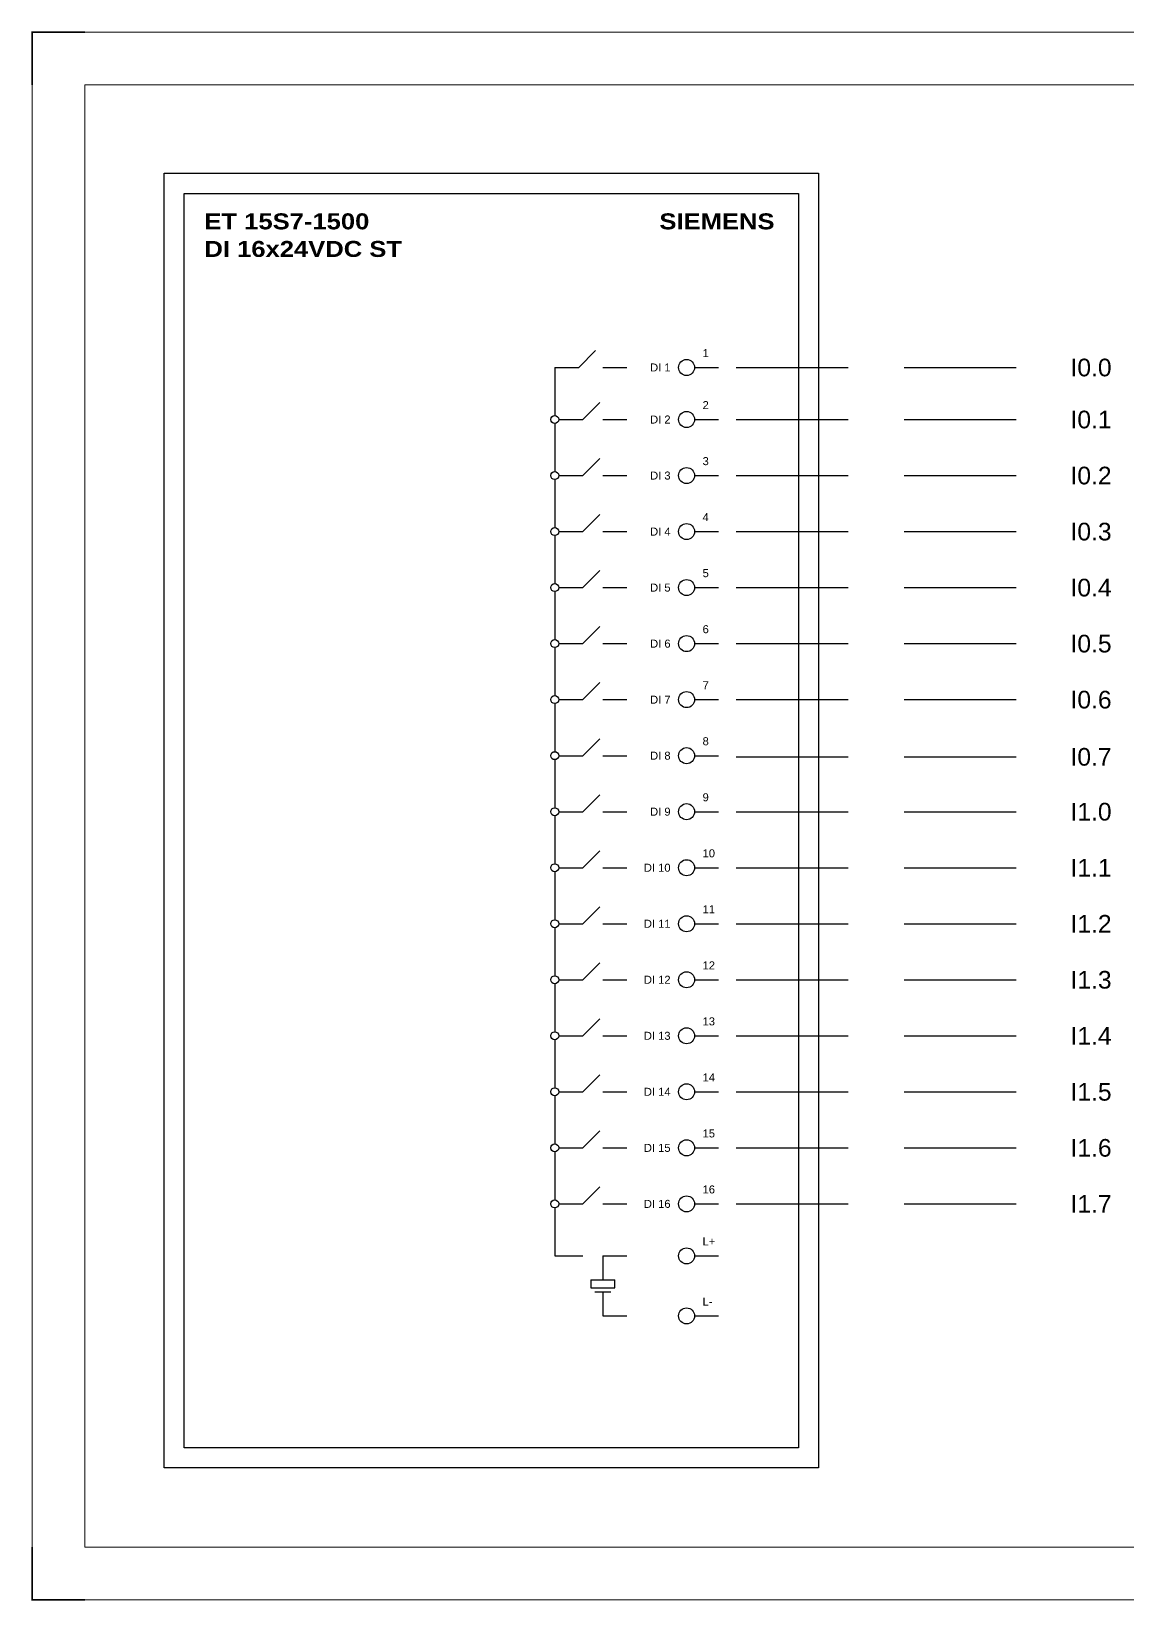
# Model space of a CAD drawing. Header units: centimetres. Extents: x -6233 to 67854, y 107 to 55669.
# Drawn here: x 110 to 3217, y 47160 to 51604 of the extents above; entities that cross this region are included whole.
import ezdxf
from ezdxf.enums import TextEntityAlignment as Align

# ---------------------------------------------------------------- set-up
doc = ezdxf.new("R2010")
doc.units = ezdxf.units.CM
doc.header["$LTSCALE"] = 25.4
doc.linetypes.add('HIDDEN', pattern=[0.375, 0.25, -0.125])
doc.layers.add('Etiket-Line-L', color=7, linetype='Continuous')
doc.layers.add('EtIket-Line-S', color=2, linetype='Continuous')
doc.styles.add('Bold', font='ariblk.ttf', dxfattribs={"height": 25.4})
doc.styles.get("Standard").update_dxf_attribs({"font": 'arial.ttf', "height": 25.4})

# ---------------------------------------------------------------- blocks, each defined once
blk = doc.blocks.new('x5 Out Line')
at = {"const_width": 0.3}
for points in [[(9.65, 286.71), (0, 286.71), (0, 277.06)], [(0, 9.65), (0, 0), (9.65, 0)]]:
    blk.add_lwpolyline(points, dxfattribs=at)
at = {"lineweight": 15}
blk.add_lwpolyline([(395.8, 9.65), (395.8, 277.06), (9.65, 277.06), (9.65, 9.65)], close=True, dxfattribs=at)
at = {"layer": 'EtIket-Line-S', "lineweight": 9, "ltscale": 0.5}
blk.add_lwpolyline([(0, 0), (405.45, 0), (405.45, 286.71), (0, 286.71)], close=True, dxfattribs=at)

msp = doc.modelspace()

# ---------------------------------------------------------------- linework, layer by layer
at = {"ltscale": 50}
for p, q in [((1661.1, 50651.9), (1709.2, 50700)), ((1593.1, 50651.9), (1661.1, 50651.9)), ((1593.1, 50651.9), (1593.1, 50515.9)), ((1729.1, 50651.9), (1797.1, 50651.9)), ((1672.5, 50504.6), (1720.6, 50552.6)), ((1593.1, 50493.2), (1593.1, 50357.2)), ((1604.5, 50504.6), (1672.5, 50504.6)), ((1729.1, 50504.6), (1797.1, 50504.6)), ((1672.5, 50345.9), (1720.6, 50394)), ((1593.1, 50334.6), (1593.1, 50198.6)), ((1604.5, 50345.9), (1672.5, 50345.9)), ((1729.1, 50345.9), (1797.1, 50345.9)), ((1672.5, 50187.2), (1720.6, 50235.3)), ((1593.1, 50175.9), (1593.1, 50039.9)), ((1604.5, 50187.2), (1672.5, 50187.2)), ((1729.1, 50187.2), (1797.1, 50187.2)), ((1672.5, 50028.6), (1720.6, 50076.7)), ((1593.1, 50017.3), (1593.1, 49881.3)), ((1604.5, 50028.6), (1672.5, 50028.6)), ((1729.1, 50028.6), (1797.1, 50028.6)), ((1672.5, 49869.9), (1720.6, 49918)), ((1604.5, 49869.9), (1672.5, 49869.9)), ((1729.1, 49869.9), (1797.1, 49869.9)), ((1593.1, 49858.6), (1593.1, 49722.6)), ((1672.5, 49711.3), (1720.6, 49759.4)), ((1593.1, 49699.9), (1593.1, 49563.9)), ((1604.5, 49711.3), (1672.5, 49711.3)), ((1729.1, 49711.3), (1797.1, 49711.3)), ((1672.5, 49552.6), (1720.6, 49600.7)), ((1604.5, 49552.6), (1672.5, 49552.6)), ((1729.1, 49552.6), (1797.1, 49552.6)), ((1593.1, 49541.3), (1593.1, 49405.3)), ((1672.5, 49394), (1720.6, 49442)), ((1593.1, 49382.6), (1593.1, 49246.6)), ((1604.5, 49394), (1672.5, 49394)), ((1729.1, 49394), (1797.1, 49394)), ((1672.5, 49235.3), (1720.6, 49283.4)), ((1593.1, 49224), (1593.1, 49088)), ((1604.5, 49235.3), (1672.5, 49235.3)), ((1729.1, 49235.3), (1797.1, 49235.3)), ((1672.5, 49076.6), (1720.6, 49124.7)), ((1593.1, 49065.3), (1593.1, 48929.3)), ((1604.5, 49076.6), (1672.5, 49076.6)), ((1729.1, 49076.6), (1797.1, 49076.6)), ((1672.5, 48918), (1720.6, 48966.1)), ((1593.1, 48906.6), (1593.1, 48770.7)), ((1604.5, 48918), (1672.5, 48918)), ((1729.1, 48918), (1797.1, 48918)), ((1672.5, 48759.3), (1720.6, 48807.4)), ((1604.5, 48759.3), (1672.5, 48759.3)), ((1729.1, 48759.3), (1797.1, 48759.3)), ((1593.1, 48748), (1593.1, 48612)), ((1672.5, 48600.7), (1720.6, 48648.7)), ((1593.1, 48589.3), (1593.1, 48453.3)), ((1604.5, 48600.7), (1672.5, 48600.7)), ((1729.1, 48600.7), (1797.1, 48600.7)), ((1672.5, 48442), (1720.6, 48490.1)), ((1604.5, 48442), (1672.5, 48442)), ((1729.1, 48442), (1797.1, 48442)), ((1593.1, 48430.7), (1593.1, 48294.7)), ((1672.5, 48283.3), (1720.6, 48331.4)), ((1593.1, 48272), (1593.1, 48136)), ((1604.5, 48283.3), (1672.5, 48283.3)), ((1729.1, 48283.3), (1797.1, 48283.3)), ((1593.1, 48136), (1672.5, 48136)), ((1729.1, 48136), (1797.1, 48136)), ((1729.1, 48136), (1729.1, 48068)), ((1695.1, 48068), (1763.1, 48068)), ((1695.1, 48068), (1695.1, 48045.6)), ((1695.1, 48045.6), (1763.1, 48045.6)), ((1763.1, 48045.6), (1763.1, 48068)), ((1706.5, 48034), (1751.8, 48034)), ((1729.1, 48034), (1729.1, 47966)), ((1729.1, 47966), (1797.1, 47966))]:
    msp.add_line(p, q, dxfattribs=at)
at = {"color": 6, "ltscale": 50}
for p, q in [((1989.5, 50651.9), (2057.5, 50651.9)), ((1989.5, 50504.6), (2057.5, 50504.6)), ((1989.5, 50345.9), (2057.5, 50345.9)), ((1989.5, 50187.2), (2057.5, 50187.2)), ((1989.5, 50028.6), (2057.5, 50028.6)), ((1989.5, 49869.9), (2057.5, 49869.9)), ((1989.5, 49711.3), (2057.5, 49711.3)), ((1989.5, 49552.6), (2057.5, 49552.6)), ((1989.5, 49394), (2057.5, 49394)), ((1989.5, 49235.3), (2057.5, 49235.3)), ((1989.5, 49076.6), (2057.5, 49076.6)), ((1989.5, 48918), (2057.5, 48918)), ((1989.5, 48759.3), (2057.5, 48759.3)), ((1989.5, 48600.7), (2057.5, 48600.7)), ((1989.5, 48442), (2057.5, 48442)), ((1989.5, 48283.3), (2057.5, 48283.3)), ((1989.5, 48136), (2057.5, 48136)), ((1989.5, 47966), (2057.5, 47966))]:
    msp.add_line(p, q, dxfattribs=at)
at = {"color": 146, "linetype": 'HIDDEN', "ltscale": 50, "true_color": 0x105689}
for p, q in [((2107.5, 50651.9), (2954.9, 50651.9)), ((2107.5, 50504.6), (2954.9, 50504.6)), ((2107.5, 50345.9), (2954.9, 50345.9)), ((2107.5, 50187.2), (2954.9, 50187.2)), ((2107.5, 50028.6), (2954.9, 50028.6)), ((2107.5, 49869.9), (2954.9, 49869.9)), ((2107.5, 49711.3), (2954.9, 49711.3)), ((2107.5, 49549.4), (2954.9, 49549.4)), ((2107.5, 49394), (2954.9, 49394)), ((2107.5, 49235.3), (2954.9, 49235.3)), ((2107.5, 49076.6), (2954.9, 49076.6)), ((2107.5, 48918), (2954.9, 48918)), ((2107.5, 48759.3), (2954.9, 48759.3)), ((2107.5, 48600.7), (2954.9, 48600.7)), ((2107.5, 48442), (2954.9, 48442)), ((2107.5, 48283.3), (2954.9, 48283.3))]:
    msp.add_line(p, q, dxfattribs=at)
at = {"ltscale": 50}
msp.add_lwpolyline([(486.1, 51201.8), (2340.8, 51201.8), (2340.8, 47535.9), (486.1, 47535.9)], close=True, dxfattribs=at)
at = {"color": 6, "ltscale": 50}
msp.add_lwpolyline([(542.8, 51145.1), (2284.1, 51145.1), (2284.1, 47592.6), (542.8, 47592.6)], close=True, dxfattribs=at)
at = {"color": 6, "ltscale": 500}
for centre in [(1966.8, 50651.9), (1966.8, 50504.6), (1966.8, 50345.9), (1966.8, 50187.2), (1966.8, 50028.6), (1966.8, 49869.9), (1966.8, 49711.3), (1966.8, 49552.6), (1966.8, 49394), (1966.8, 49235.3), (1966.8, 49076.6), (1966.8, 48918), (1966.8, 48759.3), (1966.8, 48600.7), (1966.8, 48442), (1966.8, 48283.3), (1966.8, 48136), (1966.8, 47966)]:
    msp.add_circle(centre, 22.7, dxfattribs=at)
at = {"ltscale": 500}
for centre in [(1593.1, 50504.6), (1593.1, 50345.9), (1593.1, 50187.2), (1593.1, 50028.6), (1593.1, 49869.9), (1593.1, 49711.3), (1593.1, 49552.6), (1593.1, 49394), (1593.1, 49235.3), (1593.1, 49076.6), (1593.1, 48918), (1593.1, 48759.3), (1593.1, 48600.7), (1593.1, 48442), (1593.1, 48283.3)]:
    msp.add_circle(centre, 11.3, dxfattribs=at)

# ---------------------------------------------------------------- block references
at = {"layer": 'Etiket-Line-L', "lineweight": 0, "xscale": 15.48351216233742, "yscale": 15.48351216233742, "zscale": 15.48351216233742}
msp.add_blockref('x5 Out Line', (112.3, 47162.1), dxfattribs=at)

# ---------------------------------------------------------------- texts
at = {"ltscale": 500, "style": 'Bold'}
for s, p in [('ET 15S7-1500', (600.4, 51088.4)), ('DI 16x24VDC ST', (600.4, 51010.3))]:
    msp.add_text(s, height=45.331, dxfattribs=at).set_placement(p, align=Align.TOP_LEFT)
msp.add_text('SIEMENS', height=45.33, dxfattribs=at).set_placement((2216.1, 51088.4), align=Align.TOP_RIGHT)
at = {"ltscale": 500}
for s, p in [('DI 1', (1921.5, 50651.9)), ('DI 2', (1921.5, 50504.6)), ('DI 3', (1921.5, 50345.9)), ('DI 4', (1921.5, 50187.2)), ('DI 5', (1921.5, 50028.6)), ('DI 6', (1921.5, 49869.9)), ('DI 7', (1921.5, 49711.3)), ('DI 8', (1921.5, 49552.6)), ('DI 9', (1921.5, 49394)), ('DI 10', (1921.5, 49235.3)), ('DI 11', (1921.5, 49076.6)), ('DI 12', (1921.5, 48918)), ('DI 13', (1921.5, 48759.3)), ('DI 14', (1921.5, 48600.7)), ('DI 15', (1921.5, 48442)), ('DI 16', (1921.5, 48283.3))]:
    msp.add_text(s, height=22.67, dxfattribs=at).set_placement(p, align=Align.MIDDLE_RIGHT)
for s, height, p in [('1', 22.7, (2012.2, 50674.6)), ('2', 22.7, (2012.2, 50527.2)), ('3', 22.7, (2012.2, 50368.6)), ('4', 22.7, (2012.2, 50209.9)), ('5', 22.7, (2012.2, 50051.3)), ('6', 22.7, (2012.2, 49892.6)), ('7', 22.7, (2012.2, 49733.9)), ('8', 22.7, (2012.2, 49575.3)), ('9', 22.7, (2012.2, 49416.6)), ('10', 22.67, (2012.2, 49258)), ('11', 22.67, (2012.2, 49099.3)), ('12', 22.67, (2012.2, 48940.6)), ('13', 22.67, (2012.2, 48782)), ('14', 22.67, (2012.2, 48623.3)), ('15', 22.67, (2012.2, 48464.7)), ('16', 22.67, (2012.2, 48306)), ('L+', 22.67, (2012.2, 48158.7)), ('L-', 22.67, (2012.2, 47988.7))]:
    msp.add_text(s, height=height, dxfattribs=at).set_placement(p, align=Align.BOTTOM_LEFT)
for s, p in [('I0.0', (3054.9, 50651.9)), ('I0.1', (3054.9, 50504.6)), ('I0.2', (3054.9, 50345.9)), ('I0.3', (3054.9, 50187.2)), ('I0.4', (3054.9, 50028.6)), ('I0.5', (3054.9, 49869.9)), ('I0.6', (3054.9, 49711.3)), ('I0.7', (3054.9, 49549.4)), ('I1.0', (3054.9, 49394)), ('I1.1', (3054.9, 49235.3)), ('I1.2', (3054.9, 49076.6)), ('I1.3', (3054.9, 48918)), ('I1.4', (3054.9, 48759.3)), ('I1.5', (3054.9, 48600.7)), ('I1.6', (3054.9, 48442)), ('I1.7', (3054.9, 48283.3))]:
    msp.add_text(s, height=50, dxfattribs=at).set_placement(p, align=Align.MIDDLE_LEFT)

doc.saveas('drawing.dxf')
